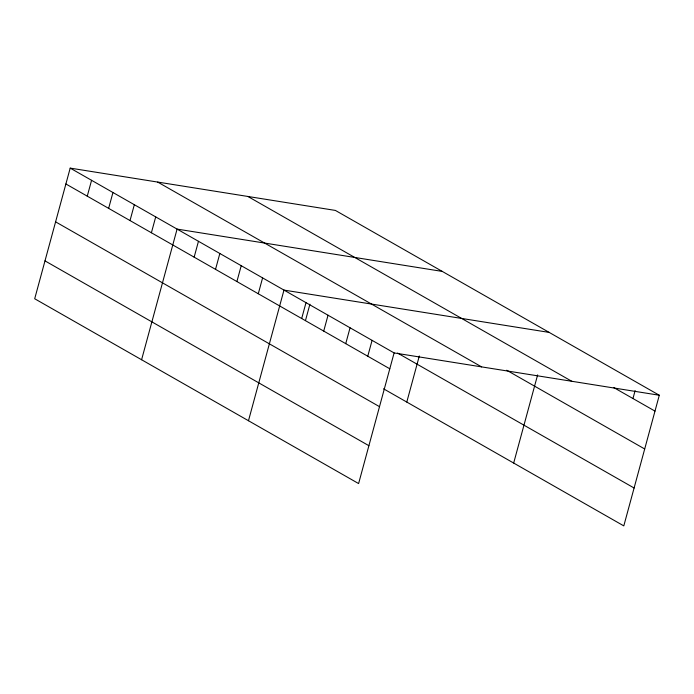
<?xml version="1.0" encoding="UTF-8"?>
<svg xmlns="http://www.w3.org/2000/svg" width="694" height="694" viewBox="0 0 694 694"><rect width="100%" height="100%" fill="white"/><g stroke="black" fill="none" stroke-linecap="round" stroke-linejoin="round"><path stroke-width="1.04" d="M70.198 168.113L34.7 298.758L358.607 483.571L394.105 352.925L70.198 168.113L335.393 210.429L659.3 395.242L623.802 525.887L383.548 388.805M87.262 196.168L91.573 180.31M108.637 208.374L112.948 192.507M130.021 220.571L134.332 204.704M151.396 232.768L155.708 216.901M141.593 359.744L177.083 229.098L442.286 271.415M194.155 257.162L198.458 241.304M215.53 269.359L219.842 253.501M236.906 281.556L241.217 265.698M258.289 293.753L262.592 277.895M248.478 420.738L283.976 290.092L549.171 332.409M301.69 318.52L306.002 302.662M305.464 320.593L309.914 304.215M323.716 331.09L328.028 315.223M345.742 343.651L350.054 327.794M367.768 356.222L372.079 340.364M406.788 402.06L419.315 355.97M513.673 463.045L537.633 374.881M632.963 398.538L635.123 390.609M394.105 352.925L659.3 395.242M613.696 387.538L654.989 411.108M247.879 196.463L571.787 381.284M506.689 370.232L644.7 448.983M157.712 182.08L481.619 366.892M397.558 353.046L634.099 488.012M65.887 183.971L389.794 368.792M55.598 221.854L379.505 406.667M44.989 260.875L368.896 445.695"/></g></svg>
